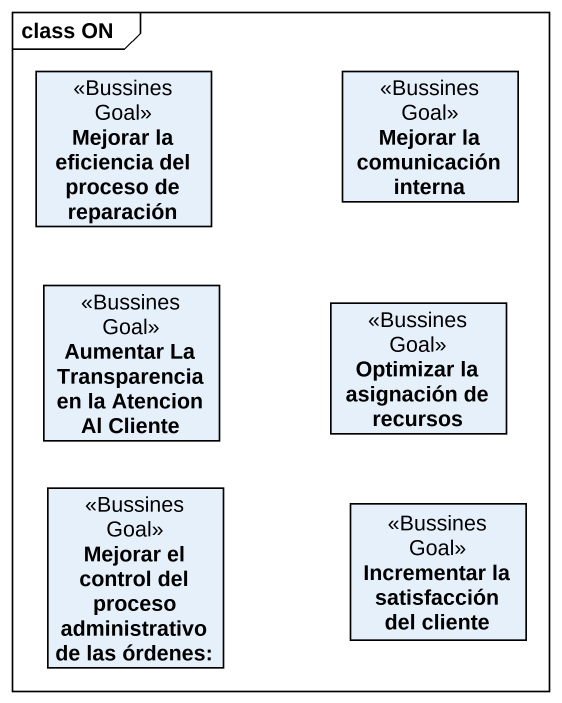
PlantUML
@startuml
mainframe class ON
hide circle
hide empty members
class "Mejorar la eficiencia del proceso de reparación" as Mejorar_la_eficiencia_del <<Bussines Goal>>
class "Mejorar la comunicación interna" as Mejorar_la_comunicación <<Bussines Goal>>
class "Aumentar La Transparencia en la Atencion Al Cliente" as Aumentar_La_Transparencia <<Bussines Goal>>
class "Optimizar la asignación de recursos" as Optimizar_la_asignación_de <<Bussines Goal>>
class "Mejorar el control del proceso administrativo de las órdenes:" as Mejorar_el_control_del <<Bussines Goal>>
class "Incrementar la satisfacción del cliente" as Incrementar_la_satisfacción <<Bussines Goal>>
@enduml
